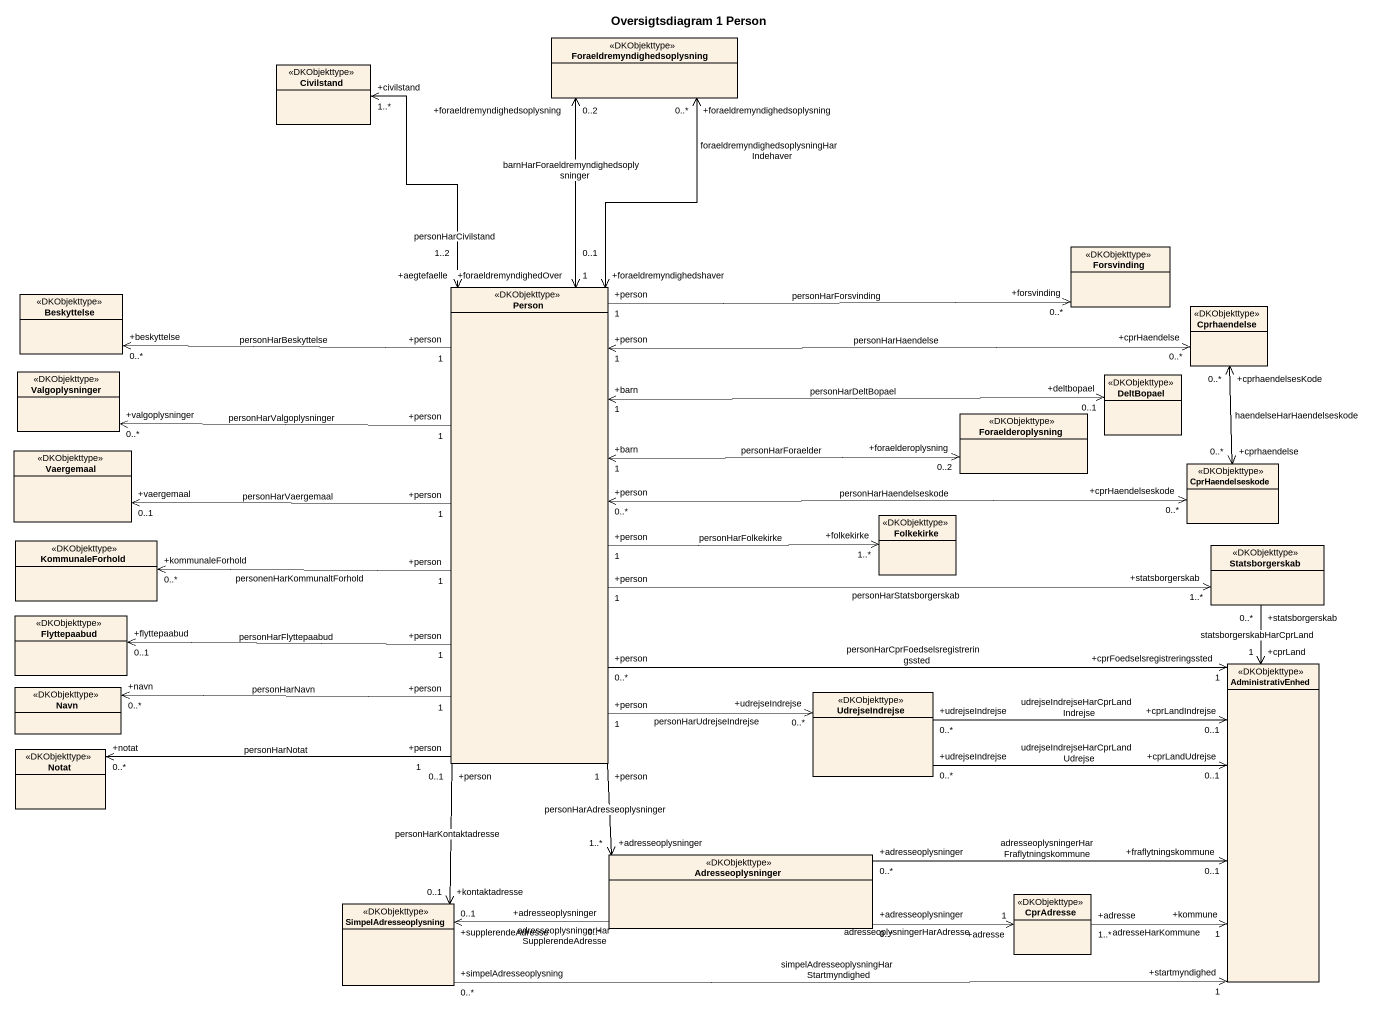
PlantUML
@startuml
title Oversigtsdiagram 1 Person
hide circle
hide empty members
class Foraeldremyndighedsoplysning <<DKObjekttype>>
class Civilstand <<DKObjekttype>>
class Forsvinding <<DKObjekttype>>
class Beskyttelse <<DKObjekttype>>
class "Person" as Person_ <<DKObjekttype>>
class Cprhaendelse <<DKObjekttype>>
class Valgoplysninger <<DKObjekttype>>
class DeltBopael <<DKObjekttype>>
class Foraelderoplysning <<DKObjekttype>>
class Vaergemaal <<DKObjekttype>>
class CprHaendelseskode <<DKObjekttype>>
class KommunaleForhold <<DKObjekttype>>
class Folkekirke <<DKObjekttype>>
class Statsborgerskab <<DKObjekttype>>
class Flyttepaabud <<DKObjekttype>>
class Navn <<DKObjekttype>>
class UdrejseIndrejse <<DKObjekttype>>
class AdministrativEnhed <<DKObjekttype>>
class Notat <<DKObjekttype>>
class Adresseoplysninger <<DKObjekttype>>
class SimpelAdresseoplysning <<DKObjekttype>>
class CprAdresse <<DKObjekttype>>
Foraeldremyndighedsoplysning "+foraeldremyndighedsoplysning\n0..*" <--> "+foraeldremyndighedshaver\n0..1" Person_ : foraeldremyndighedsoplysningHarIndehaver
Person_ "+foraeldremyndighedOver\n1" <-up-> "+foraeldremyndighedsoplysning\n0..2" Foraeldremyndighedsoplysning : barnHarForaeldremyndighedsoplysninger
Person_ "+aegtefaelle\n1..2" <-up-> "+civilstand\n1..*" Civilstand : personHarCivilstand
Person_ "+person\n1" -right-> "+forsvinding\n0..*" Forsvinding : personHarForsvinding
Person_ "+person\n1" -left-> "+beskyttelse\n0..*" Beskyttelse : personHarBeskyttelse
Person_ "+person\n1" <-right-> "+cprHaendelse\n0..*" Cprhaendelse : personHarHaendelse
Person_ "+person\n1" -left-> "+valgoplysninger\n0..*" Valgoplysninger : personHarValgoplysninger
Person_ "+barn\n1" <-right-> "+deltbopael\n0..1" DeltBopael : personHarDeltBopael
Person_ "+barn\n1" <-right-> "+foraelderoplysning\n0..2" Foraelderoplysning : personHarForaelder
Person_ "+person\n1" -left-> "+vaergemaal\n0..1" Vaergemaal : personHarVaergemaal
Person_ "+person\n0..*" <-right-> "+cprHaendelseskode\n0..*" CprHaendelseskode : personHarHaendelseskode
Person_ "+person\n1" -left-> "+kommunaleForhold\n0..*" KommunaleForhold : personenHarKommunaltForhold
Person_ "+person\n1" -right-> "+folkekirke\n1..*" Folkekirke : personHarFolkekirke
Person_ "+person\n1" -right-> "+statsborgerskab\n1..*" Statsborgerskab : personHarStatsborgerskab
Person_ "+person\n1" -left-> "+flyttepaabud\n0..1" Flyttepaabud : personHarFlyttepaabud
Person_ "+person\n1" -left-> "+navn\n0..*" Navn : personHarNavn
Person_ "+person\n1" --> "+udrejseIndrejse\n0..*" UdrejseIndrejse : personHarUdrejseIndrejse
Person_ "+person\n0..*" -right-> "+cprFoedselsregistreringssted\n1" AdministrativEnhed : personHarCprFoedselsregistreringssted
Person_ "+person\n1" -left-> "+notat\n0..*" Notat : personHarNotat
Person_ "+person\n1" --> "+adresseoplysninger\n1..*" Adresseoplysninger : personHarAdresseoplysninger
Person_ "+person\n0..1" --> "+kontaktadresse\n0..1" SimpelAdresseoplysning : personHarKontaktadresse
CprHaendelseskode "+cprhaendelse\n0..*" <-up-> "+cprhaendelsesKode\n0..*" Cprhaendelse : haendelseHarHaendelseskode
Statsborgerskab "+statsborgerskab\n0..*" --> "+cprLand\n1" AdministrativEnhed : statsborgerskabHarCprLand
UdrejseIndrejse "+udrejseIndrejse\n0..*" -right-> "+cprLandUdrejse\n0..1" AdministrativEnhed : udrejseIndrejseHarCprLandUdrejse
UdrejseIndrejse "+udrejseIndrejse\n0..*" -right-> "+cprLandIndrejse\n0..1" AdministrativEnhed : udrejseIndrejseHarCprLandIndrejse
Adresseoplysninger "+adresseoplysninger\n0..*" -right-> "+fraflytningskommune\n0..1" AdministrativEnhed : adresseoplysningerHarFraflytningskommune
Adresseoplysninger "+adresseoplysninger\n0..*" -left-> "+supplerendeAdresse\n0..1" SimpelAdresseoplysning : adresseoplysningerHarSupplerendeAdresse
Adresseoplysninger "+adresseoplysninger\n0..*" -right-> "+adresse\n1" CprAdresse : adresseoplysningerHarAdresse
SimpelAdresseoplysning "+simpelAdresseoplysning\n0..*" -right-> "+startmyndighed\n1" AdministrativEnhed : simpelAdresseoplysningHarStartmyndighed
CprAdresse "+adresse\n1..*" -right-> "+kommune\n1" AdministrativEnhed : adresseHarKommune
@enduml
